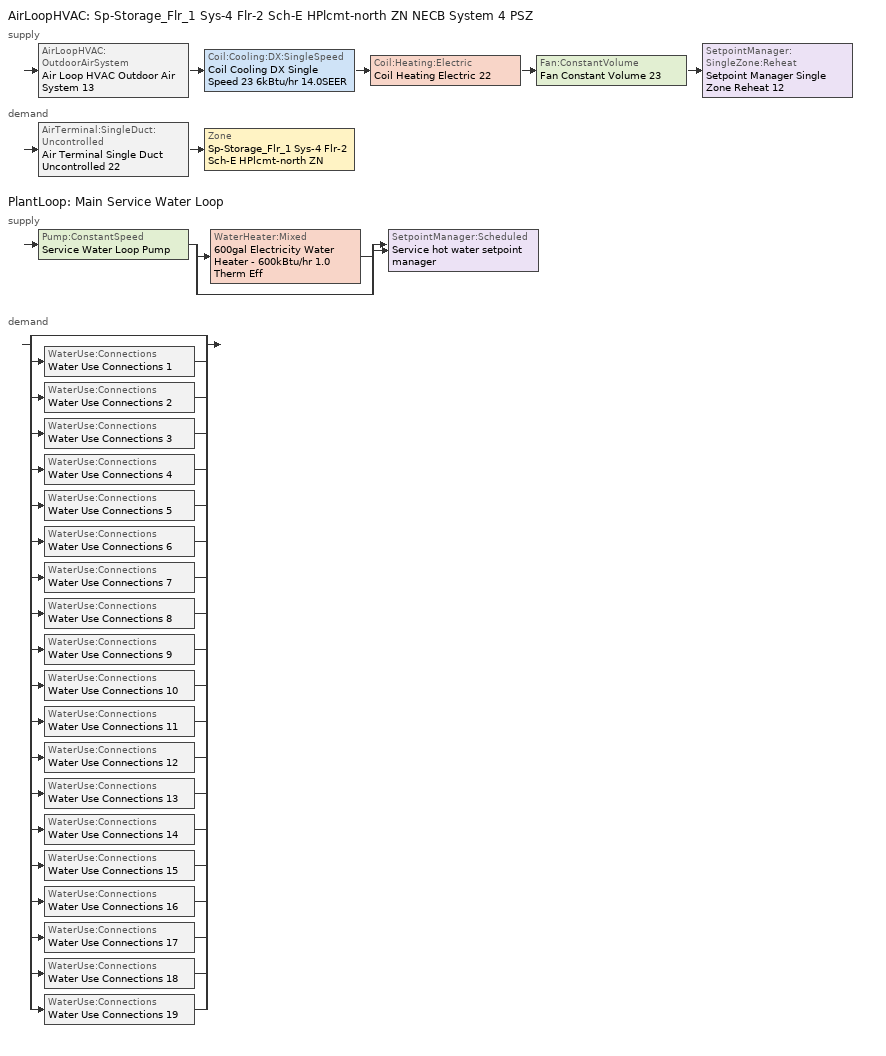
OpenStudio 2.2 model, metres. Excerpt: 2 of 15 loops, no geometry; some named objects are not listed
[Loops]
AirLoopHVAC 'Sp-Storage_Flr_1 Sys-4 Flr-2 Sch-E HPlcmt-north ZN NECB System 4 PSZ'
 supply: AirLoopHVAC:OutdoorAirSystem 'Air Loop HVAC Outdoor Air System 13' > Coil:Cooling:DX:SingleSpeed 'Coil Cooling DX Single Speed 23 6kBtu/hr 14.0SEER' > Coil:Heating:Electric 'Coil Heating Electric 22' > Fan:ConstantVolume 'Fan Constant Volume 23' > SetpointManager:SingleZone:Reheat 'Setpoint Manager Single Zone Reheat 12'
 demand: AirTerminal:SingleDuct:Uncontrolled 'Air Terminal Single Duct Uncontrolled 22' > Zone 'Sp-Storage_Flr_1 Sys-4 Flr-2 Sch-E HPlcmt-north ZN'
PlantLoop 'Main Service Water Loop'
 supply: Pump:ConstantSpeed 'Service Water Loop Pump' > split
  | WaterHeater:Mixed '600gal Electricity Water Heater - 600kBtu/hr 1.0 Therm Eff'
  | bypass
  join > SetpointManager:Scheduled 'Service hot water setpoint manager'
 demand: split
  | bypass
  | WaterUse:Connections 'Water Use Connections 1'
  | WaterUse:Connections 'Water Use Connections 2'
  | WaterUse:Connections 'Water Use Connections 3'
  | WaterUse:Connections 'Water Use Connections 4'
  | WaterUse:Connections 'Water Use Connections 5'
  | WaterUse:Connections 'Water Use Connections 6'
  | WaterUse:Connections 'Water Use Connections 7'
  | WaterUse:Connections 'Water Use Connections 8'
  | WaterUse:Connections 'Water Use Connections 9'
  | WaterUse:Connections 'Water Use Connections 10'
  | WaterUse:Connections 'Water Use Connections 11'
  | WaterUse:Connections 'Water Use Connections 12'
  | WaterUse:Connections 'Water Use Connections 13'
  | WaterUse:Connections 'Water Use Connections 14'
  | WaterUse:Connections 'Water Use Connections 15'
  | WaterUse:Connections 'Water Use Connections 16'
  | WaterUse:Connections 'Water Use Connections 17'
  | WaterUse:Connections 'Water Use Connections 18'
  | WaterUse:Connections 'Water Use Connections 19'
[Sizing:Zone]
Sp-Storage_Flr_1 Sys-4 Flr-2 Sch-E HPlcmt-north ZN: Zone Cooling Design Supply Air Temperature Input Method=SupplyAirTemperature; Zone Cooling Design Supply Air Temperature {C}=13; Zone Cooling Design Supply Air Temperature Difference {deltaC}=11.11; Zone Heating Design Supply Air Temperature Input Method=SupplyAirTemperature; Zone Heating Design Supply Air Temperature {C}=43; Zone Heating Design Supply Air Temperature Difference {deltaC}=11.11; Zone Cooling Design Supply Air Humidity Ratio {kg-H2O/kg-air}=0.0085; Zone Heating Design Supply Air Humidity Ratio {kg-H2O/kg-air}=0.008; Zone Heating Sizing Factor=1.3; Zone Cooling Sizing Factor=1.1; Cooling Design Air Flow Method=DesignDay; Heating Design Air Flow Method=DesignDay; Account for Dedicated Outdoor Air System=No; Dedicated Outdoor Air System Control Strategy=NeutralSupplyAir; Dedicated Outdoor Air Low Setpoint Temperature for Design {C}=autosize; Dedicated Outdoor Air High Setpoint Temperature for Design {C}=autosize
[Zone equipment]
Sp-Storage_Flr_1 Sys-4 Flr-2 Sch-E HPlcmt-north ZN: Air Terminal Single Duct Uncontrolled 22, Zone HVAC Baseboard Convective Water 22
[PlantLoop]
Main Service Water Loop: Glycol Concentration=0; Maximum Loop Temperature {C}=60; Minimum Loop Temperature {C}=10; Plant Loop Volume {m3}=Autocalculate; Load Distribution Scheme=Optimal
[Sizing:Plant]
Main Service Water Loop: Loop Type=Heating; Design Loop Exit Temperature {C}=60; Loop Design Temperature Difference {deltaC}=5; Sizing Option=NonCoincident; Zone Timesteps in Averaging Window=1; Coincident Sizing Factor Mode=None
[AirLoopHVAC]
Sp-Storage_Flr_1 Sys-4 Flr-2 Sch-E HPlcmt-north ZN NECB System 4 PSZ: Availability Schedule=Always On Discrete; Design Supply Air Flow Rate {m3/s}=AutoSize
[Sizing:System]
Sp-Storage_Flr_1 Sys-4 Flr-2 Sch-E HPlcmt-north ZN NECB System 4 PSZ: Type of Load to Size On=Sensible; Design Outdoor Air Flow Rate {m3/s}=Autosize; Minimum System Air Flow Ratio=1; Preheat Design Temperature {C}=7; Preheat Design Humidity Ratio {kg-H2O/kg-Air}=0.008; Precool Design Temperature {C}=13; Precool Design Humidity Ratio {kg-H2O/kg-Air}=0.008; Central Cooling Design Supply Air Temperature {C}=13; Central Heating Design Supply Air Temperature {C}=43; Sizing Option=NonCoincident; 100% Outdoor Air in Cooling=No; 100% Outdoor Air in Heating=No; Central Cooling Design Supply Air Humidity Ratio {kg-H2O/kg-Air}=0.0085; Central Heating Design Supply Air Humidity Ratio {kg-H2O/kg-Air}=0.008; Cooling Design Air Flow Method=DesignDay; Cooling Design Air Flow Rate {m3/s}=0; Heating Design Air Flow Method=DesignDay; Heating Design Air Flow Rate {m3/s}=0; System Outdoor Air Method=ZoneSum; Zone Maximum Outdoor Air Fraction=1; Cooling Supply Air Flow Rate Per Floor Area {m3/s-m2}=0.00996765; Cooling Fraction of Autosized Cooling Supply Air Flow Rate=1; Cooling Supply Air Flow Rate Per Unit Cooling Capacity {m3/s-W}=3.94755e-05; Heating Supply Air Flow Rate Per Floor Area {m3/s-m2}=0.00996765; Heating Fraction of Autosized Heating Supply Air Flow Rate=1; Heating Fraction of Autosized Cooling Supply Air Flow Rate=1; Heating Supply Air Flow Rate Per Unit Heating Capacity {m3/s-W}=3.15882e-05; Cooling Design Capacity Method=CoolingDesignCapacity; Cooling Design Capacity {W}=autosize; Cooling Design Capacity Per Floor Area {W/m2}=234.7; Fraction of Autosized Cooling Design Capacity=1; Heating Design Capacity Method=HeatingDesignCapacity; Heating Design Capacity {W}=autosize; Heating Design Capacity Per Floor Area {W/m2}=157; Fraction of Autosized Heating Design Capacity=1; Central Cooling Capacity Control Method=OnOff
[Fan:ConstantVolume]
Fan Constant Volume 23: Availability Schedule=Always On Discrete; Fan Efficiency=0.39975; Pressure Rise {Pa}=640; Maximum Flow Rate {m3/s}=AutoSize; Motor Efficiency=0.615
[Coil:Cooling:DX:SingleSpeed]
Coil Cooling DX Single Speed 23 6kBtu/hr 14.0SEER: Availability Schedule=Always On Discrete; Rated Total Cooling Capacity {W}=autosize; Rated Sensible Heat Ratio=autosize; Rated COP {W/W}=3.8248; Rated Air Flow Rate {m3/s}=autosize; Rated Evaporator Fan Power Per Volume Flow Rate {W/(m3/s)}=773.3; Total Cooling Capacity Function of Temperature Curve=DXCOOL-NECB2011-REF-CAPFT 15; Total Cooling Capacity Function of Flow Fraction Curve=DXCOOL-NECB2011-REF-CAPFFLOW 15; Energy Input Ratio Function of Temperature Curve=DXCOOL-NECB2011-REF-COOLEIRFT 15; Energy Input Ratio Function of Flow Fraction Curve=DXCOOL-NECB2011-REF-COOLEIRFFLOW 15; Part Load Fraction Correlation Curve=DXCOOL-NECB2011-REF-COOLPLFFPLR 15; Condenser Type=AirCooled; Evaporative Condenser Effectiveness=0; Evaporative Condenser Air Flow Rate {m3/s}=Autosize; Evaporative Condenser Pump Rated Power Consumption {W}=Autosize; Crankcase Heater Capacity {W}=0; Maximum Outdoor Dry-Bulb Temperature for Crankcase Heater Operation {C}=0; Basin Heater Capacity {W/K}=0; Basin Heater Setpoint Temperature {C}=10
[Controller:OutdoorAir]
Controller Outdoor Air 13: Minimum Outdoor Air Flow Rate {m3/s}=0; Maximum Outdoor Air Flow Rate {m3/s}=Autosize; Economizer Control Type=NoEconomizer; Economizer Control Action Type=ModulateFlow; Economizer Maximum Limit Dry-Bulb Temperature {C}=28; Economizer Maximum Limit Enthalpy {J/kg}=64000; Economizer Minimum Limit Dry-Bulb Temperature {C}=-100; Lockout Type=NoLockout; Minimum Limit Type=FixedMinimum; Minimum Outdoor Air Schedule=Always On Discrete; Controller Mechanical Ventilation=Controller Mechanical Ventilation 13; High Humidity Control=No; Heat Recovery Bypass Control Type=BypassWhenWithinEconomizerLimits
[Controller:MechanicalVentilation]
Controller Mechanical Ventilation 13: Availability Schedule=Always On Discrete; System Outdoor Air Method=ZoneSum
[AirLoopHVAC:OutdoorAirSystem]
Air Loop HVAC Outdoor Air System 13: Controller=Controller Outdoor Air 13
[SetpointManager:Scheduled]
Service hot water setpoint manager: Control Variable=Temperature; Schedule=Service Water Loop Temp - 140F
[Coil:Heating:Electric]
Coil Heating Electric 22: Availability Schedule=Always On Discrete
[AirTerminal:SingleDuct:Uncontrolled]
Air Terminal Single Duct Uncontrolled 22: Availability Schedule=Always On Discrete; Maximum Air Flow Rate {m3/s}=AutoSize
[SetpointManager:SingleZone:Reheat]
Setpoint Manager Single Zone Reheat 12: Minimum Supply Air Temperature {C}=13; Maximum Supply Air Temperature {C}=43; Control Zone=Sp-Storage_Flr_1 Sys-4 Flr-2 Sch-E HPlcmt-north ZN
[Pump:ConstantSpeed]
Service Water Loop Pump: Rated Flow Rate {m3/s}=autosize; Rated Pump Head {Pa}=29891; Rated Power Consumption {W}=autosize; Motor Efficiency=0.7; Fraction of Motor Inefficiencies to Fluid Stream=0; Pump Control Type=Intermittent
[WaterHeater:Mixed]
600gal Electricity Water Heater - 600kBtu/hr 1.0 Therm Eff: Tank Volume {m3}=2.27125; Setpoint Temperature Schedule=Service Water Loop Temp - 140F; Deadband Temperature Difference {deltaC}=2; Maximum Temperature Limit {C}=82.2222; Heater Control Type=Cycle; Heater Maximum Capacity {W}=175843; Heater Fuel Type=Electricity; Heater Thermal Efficiency=1; Off Cycle Parasitic Fuel Consumption Rate {W}=2301; Off Cycle Parasitic Fuel Type=Electricity; Off Cycle Parasitic Heat Fraction to Tank=0.8; On Cycle Parasitic Fuel Consumption Rate {W}=2301; On Cycle Parasitic Fuel Type=Electricity; On Cycle Parasitic Heat Fraction to Tank=0; Ambient Temperature Indicator=Schedule; Ambient Temperature Schedule=Water Heater Ambient Temp Schedule - 70F; Off Cycle Loss Coefficient to Ambient Temperature {W/K}=6.61159; On Cycle Loss Coefficient to Ambient Temperature {W/K}=6.61159; Use Side Effectiveness=1; Source Side Effectiveness=1; Use Side Design Flow Rate {m3/s}=autosize; Source Side Design Flow Rate {m3/s}=autosize; Indirect Water Heating Recovery Time {hr}=1.5
[WaterUse:Connections]
Name | Water Use Equipment Name 1
Water Use Connections 1 | Kitchen_flr_6 Service Water Use 0.05gal/min
Water Use Connections 2 | Laundry_flr_1 Service Water Use 0.02gal/min
Water Use Connections 3 | Banquet_flr_6 Service Water Use 0.32gal/min
Water Use Connections 4 | Dining_flr_6 Service Water Use 0.32gal/min
Water Use Connections 5 | Lobby_flr_1 Service Water Use 0.33gal/min
Water Use Connections 6 | Room_1_flr_3 Service Water Use 0.08gal/min
Water Use Connections 7 | Room_1_flr_6 Service Water Use 0.08gal/min
Water Use Connections 8 | Room_2_flr_3 Service Water Use 0.08gal/min
Water Use Connections 9 | Room_2_flr_6 Service Water Use 0.08gal/min
Water Use Connections 10 | Room_3_mult19_flr_3 Service Water Use 0.05gal/min
Water Use Connections 11 | Room_3_mult9_flr_6 Service Water Use 0.05gal/min
Water Use Connections 12 | Room_4_mult19_flr_3 Service Water Use 0.05gal/min
Water Use Connections 13 | Room_5_flr_3 Service Water Use 0.08gal/min
Water Use Connections 14 | Room_6_flr_3 Service Water Use 0.08gal/min
Water Use Connections 15 | Cafe_flr_1 Service Water Use 0.02gal/min
Water Use Connections 16 | Retail_1_flr_1 Service Water Use 0.01gal/min
Water Use Connections 17 | Retail_2_flr_1 Service Water Use 0.01gal/min
Water Use Connections 18 | Basement Service Water Use 0.51gal/min
Water Use Connections 19 | Storage_flr_1 Service Water Use 0.02gal/min
[WaterUse:Equipment:Definition]
Name | Peak Flow Rate {m3/s} | Target Temperature Schedule | Sensible Fraction Schedule | Latent Fraction Schedule
Kitchen_flr_6 Service Water Use Def 0.05gal/min | 3.33151e-06 | Schedule Ruleset 5 | Schedule Ruleset 3 | Schedule Ruleset 4
Laundry_flr_1 Service Water Use Def 0.02gal/min | 1.26144e-06 | Schedule Ruleset 8 | Schedule Ruleset 6 | Schedule Ruleset 7
Banquet_flr_6 Service Water Use Def 0.32gal/min | 2.04803e-05 | Schedule Ruleset 11 | Schedule Ruleset 9 | Schedule Ruleset 10
Dining_flr_6 Service Water Use Def 0.32gal/min | 2.04803e-05 | Schedule Ruleset 14 | Schedule Ruleset 12 | Schedule Ruleset 13
Lobby_flr_1 Service Water Use Def 0.33gal/min | 2.10199e-05 | Schedule Ruleset 17 | Schedule Ruleset 15 | Schedule Ruleset 16
Room_1_flr_3 Service Water Use Def 0.08gal/min | 5.03867e-06 | Schedule Ruleset 20 | Schedule Ruleset 18 | Schedule Ruleset 19
Room_1_flr_6 Service Water Use Def 0.08gal/min | 5.03867e-06 | Schedule Ruleset 23 | Schedule Ruleset 21 | Schedule Ruleset 22
Room_2_flr_3 Service Water Use Def 0.08gal/min | 5.03808e-06 | Schedule Ruleset 26 | Schedule Ruleset 24 | Schedule Ruleset 25
Room_2_flr_6 Service Water Use Def 0.08gal/min | 5.03808e-06 | Schedule Ruleset 29 | Schedule Ruleset 27 | Schedule Ruleset 28
Room_3_mult19_flr_3 Service Water Use Def 0.05gal/min | 3.16661e-06 | Schedule Ruleset 32 | Schedule Ruleset 30 | Schedule Ruleset 31
Room_3_mult9_flr_6 Service Water Use Def 0.05gal/min | 3.16748e-06 | Schedule Ruleset 35 | Schedule Ruleset 33 | Schedule Ruleset 34
Room_4_mult19_flr_3 Service Water Use Def 0.05gal/min | 3.16748e-06 | Schedule Ruleset 38 | Schedule Ruleset 36 | Schedule Ruleset 37
Room_5_flr_3 Service Water Use Def 0.08gal/min | 5.03867e-06 | Schedule Ruleset 41 | Schedule Ruleset 39 | Schedule Ruleset 40
Room_6_flr_3 Service Water Use Def 0.08gal/min | 5.03808e-06 | Schedule Ruleset 44 | Schedule Ruleset 42 | Schedule Ruleset 43
Cafe_flr_1 Service Water Use Def 0.02gal/min | 1.51895e-06 | Schedule Ruleset 47 | Schedule Ruleset 45 | Schedule Ruleset 46
Retail_1_flr_1 Service Water Use Def 0.01gal/min | 4.79494e-07 | Schedule Ruleset 50 | Schedule Ruleset 48 | Schedule Ruleset 49
Retail_2_flr_1 Service Water Use Def 0.01gal/min | 5.55256e-07 | Schedule Ruleset 53 | Schedule Ruleset 51 | Schedule Ruleset 52
Basement Service Water Use Def 0.51gal/min | 3.19549e-05 | Schedule Ruleset 56 | Schedule Ruleset 54 | Schedule Ruleset 55
Storage_flr_1 Service Water Use Def 0.02gal/min | 1.53021e-06 | Schedule Ruleset 59 | Schedule Ruleset 57 | Schedule Ruleset 58
[WaterUse:Equipment]
Name | Water Use Equipment Definition | Space | Flow Rate Fraction Schedule
Kitchen_flr_6 Service Water Use 0.05gal/min | Kitchen_flr_6 Service Water Use Def 0.05gal/min | Kitchen_Flr_6 | NECB-B-Service Water Heating
Laundry_flr_1 Service Water Use 0.02gal/min | Laundry_flr_1 Service Water Use Def 0.02gal/min | Laundry_Flr_1 | NECB-C-Service Water Heating
Banquet_flr_6 Service Water Use 0.32gal/min | Banquet_flr_6 Service Water Use Def 0.32gal/min | Banquet_Flr_6 | NECB-B-Service Water Heating
Dining_flr_6 Service Water Use 0.32gal/min | Dining_flr_6 Service Water Use Def 0.32gal/min | Dining_Flr_6 | NECB-B-Service Water Heating
Lobby_flr_1 Service Water Use 0.33gal/min | Lobby_flr_1 Service Water Use Def 0.33gal/min | Lobby_Flr_1 | NECB-H-Service Water Heating
Room_1_flr_3 Service Water Use 0.08gal/min | Room_1_flr_3 Service Water Use Def 0.08gal/min | Room_1_Flr_3 | NECB-F-Service Water Heating
Room_1_flr_6 Service Water Use 0.08gal/min | Room_1_flr_6 Service Water Use Def 0.08gal/min | Room_1_Flr_6 | NECB-F-Service Water Heating
Room_2_flr_3 Service Water Use 0.08gal/min | Room_2_flr_3 Service Water Use Def 0.08gal/min | Room_2_Flr_3 | NECB-F-Service Water Heating
Room_2_flr_6 Service Water Use 0.08gal/min | Room_2_flr_6 Service Water Use Def 0.08gal/min | Room_2_Flr_6 | NECB-F-Service Water Heating
Room_3_mult19_flr_3 Service Water Use 0.05gal/min | Room_3_mult19_flr_3 Service Water Use Def 0.05gal/min | Room_3_Mult19_Flr_3 | NECB-F-Service Water Heating
Room_3_mult9_flr_6 Service Water Use 0.05gal/min | Room_3_mult9_flr_6 Service Water Use Def 0.05gal/min | Room_3_Mult9_Flr_6 | NECB-F-Service Water Heating
Room_4_mult19_flr_3 Service Water Use 0.05gal/min | Room_4_mult19_flr_3 Service Water Use Def 0.05gal/min | Room_4_Mult19_Flr_3 | NECB-F-Service Water Heating
Room_5_flr_3 Service Water Use 0.08gal/min | Room_5_flr_3 Service Water Use Def 0.08gal/min | Room_5_Flr_3 | NECB-F-Service Water Heating
Room_6_flr_3 Service Water Use 0.08gal/min | Room_6_flr_3 Service Water Use Def 0.08gal/min | Room_6_Flr_3 | NECB-F-Service Water Heating
Cafe_flr_1 Service Water Use 0.02gal/min | Cafe_flr_1 Service Water Use Def 0.02gal/min | Cafe_Flr_1 | NECB-C-Service Water Heating
Retail_1_flr_1 Service Water Use 0.01gal/min | Retail_1_flr_1 Service Water Use Def 0.01gal/min | Retail_1_Flr_1 | NECB-C-Service Water Heating
Retail_2_flr_1 Service Water Use 0.01gal/min | Retail_2_flr_1 Service Water Use Def 0.01gal/min | Retail_2_Flr_1 | NECB-C-Service Water Heating
Basement Service Water Use 0.51gal/min | Basement Service Water Use Def 0.51gal/min | Basement | NECB-E-Service Water Heating
Storage_flr_1 Service Water Use 0.02gal/min | Storage_flr_1 Service Water Use Def 0.02gal/min | Storage_Flr_1 | NECB-E-Service Water Heating
[Schedule:Ruleset]
Name | Default Day Schedule
Service Water Loop Temp - 140F | Service Water Loop Temp - 140F Default
Water Heater Ambient Temp Schedule - 70F | Water Heater Ambient Temp Schedule - 70F Default
Schedule Ruleset 3 | Schedule Day 6
Schedule Ruleset 4 | Schedule Day 7
Schedule Ruleset 5 | Schedule Day 8
NECB-B-Service Water Heating | NECB-B-Service Water Heating Default
Schedule Ruleset 6 | Schedule Day 9
Schedule Ruleset 7 | Schedule Day 10
Schedule Ruleset 8 | Schedule Day 11
NECB-C-Service Water Heating | NECB-C-Service Water Heating Default
Schedule Ruleset 9 | Schedule Day 12
Schedule Ruleset 10 | Schedule Day 13
Schedule Ruleset 11 | Schedule Day 14
Schedule Ruleset 12 | Schedule Day 15
Schedule Ruleset 13 | Schedule Day 16
Schedule Ruleset 14 | Schedule Day 17
Schedule Ruleset 15 | Schedule Day 18
Schedule Ruleset 16 | Schedule Day 19
Schedule Ruleset 17 | Schedule Day 20
NECB-H-Service Water Heating | NECB-H-Service Water Heating Default
Schedule Ruleset 18 | Schedule Day 21
Schedule Ruleset 19 | Schedule Day 22
Schedule Ruleset 20 | Schedule Day 23
NECB-F-Service Water Heating | NECB-F-Service Water Heating Default
Schedule Ruleset 21 | Schedule Day 24
Schedule Ruleset 22 | Schedule Day 25
Schedule Ruleset 23 | Schedule Day 26
Schedule Ruleset 24 | Schedule Day 27
Schedule Ruleset 25 | Schedule Day 28
Schedule Ruleset 26 | Schedule Day 29
Schedule Ruleset 27 | Schedule Day 30
Schedule Ruleset 28 | Schedule Day 31
Schedule Ruleset 29 | Schedule Day 32
Schedule Ruleset 30 | Schedule Day 33
Schedule Ruleset 31 | Schedule Day 34
Schedule Ruleset 32 | Schedule Day 35
Schedule Ruleset 33 | Schedule Day 36
Schedule Ruleset 34 | Schedule Day 37
Schedule Ruleset 35 | Schedule Day 38
Schedule Ruleset 36 | Schedule Day 39
Schedule Ruleset 37 | Schedule Day 40
Schedule Ruleset 38 | Schedule Day 41
Schedule Ruleset 39 | Schedule Day 42
Schedule Ruleset 40 | Schedule Day 43
Schedule Ruleset 41 | Schedule Day 44
Schedule Ruleset 42 | Schedule Day 45
Schedule Ruleset 43 | Schedule Day 46
Schedule Ruleset 44 | Schedule Day 47
Schedule Ruleset 45 | Schedule Day 48
Schedule Ruleset 46 | Schedule Day 49
Schedule Ruleset 47 | Schedule Day 50
Schedule Ruleset 48 | Schedule Day 51
Schedule Ruleset 49 | Schedule Day 52
Schedule Ruleset 50 | Schedule Day 53
Schedule Ruleset 51 | Schedule Day 54
Schedule Ruleset 52 | Schedule Day 55
Schedule Ruleset 53 | Schedule Day 56
Schedule Ruleset 54 | Schedule Day 57
Schedule Ruleset 55 | Schedule Day 58
Schedule Ruleset 56 | Schedule Day 59
NECB-E-Service Water Heating | NECB-E-Service Water Heating Default
Schedule Ruleset 57 | Schedule Day 60
Schedule Ruleset 58 | Schedule Day 61
Schedule Ruleset 59 | Schedule Day 62
[Schedule:Day]
Service Water Loop Temp - 140F Default; Schedule Day 8; Schedule Day 11; Schedule Day 14; Schedule Day 17; Schedule Day 20; Schedule Day 23; Schedule Day 26; Schedule Day 29; Schedule Day 32; Schedule Day 35; Schedule Day 38; Schedule Day 41; Schedule Day 44; Schedule Day 47; Schedule Day 50; Schedule Day 53; Schedule Day 56; Schedule Day 59; Schedule Day 62: 24, 0, 60
Water Heater Ambient Temp Schedule - 70F Default: 24, 0, 21.1111
Schedule Day 6; Schedule Day 9; Schedule Day 12; Schedule Day 15; Schedule Day 18; Schedule Day 21; Schedule Day 24; Schedule Day 27; Schedule Day 30; Schedule Day 33; Schedule Day 36; Schedule Day 39; Schedule Day 42; Schedule Day 45; Schedule Day 48; Schedule Day 51; Schedule Day 54; Schedule Day 57; Schedule Day 60: 24, 0, 0.2
Schedule Day 7; Schedule Day 10; Schedule Day 13; Schedule Day 16; Schedule Day 19; Schedule Day 22; Schedule Day 25; Schedule Day 28; Schedule Day 31; Schedule Day 34; Schedule Day 37; Schedule Day 40; Schedule Day 43; Schedule Day 46; Schedule Day 49; Schedule Day 52; Schedule Day 55; Schedule Day 58; NECB-E-Service Water Heating Sun|Hol Day; Schedule Day 61: 24, 0, 0.05
NECB-B-Service Water Heating Default; NECB-B-Service Water Heating Default|Wkdy Day: 1, 0, 0.6, 2, 0, 0.5, 9, 0, 0.05, 11, 0, 0.7, 12, 0, 0.4, 13, 0, 0.5, 15, 0, 0.6, 16, 0, 0.4, 18, 0, 0.3, 19, 0, 0.4, 20, 0, 0.5, 22, 0, 0.8, 24, 0, 0.9
NECB-B-Service Water Heating Sat Day: 1, 0, 0.7, 2, 0, 0.6, 9, 0, 0.05, 11, 0, 0.7, 12, 0, 0.4, 13, 0, 0.5, 15, 0, 0.6, 16, 0, 0.4, 18, 0, 0.3, 19, 0, 0.4, 20, 0, 0.5, 22, 0, 0.8, 24, 0, 0.9
NECB-B-Service Water Heating Sun|Hol Day: 1, 0, 0.5, 2, 0, 0.6, 9, 0, 0.05, 11, 0, 0.7, 12, 0, 0.4, 13, 0, 0.5, 15, 0, 0.6, 16, 0, 0.4, 18, 0, 0.3, 19, 0, 0.4, 20, 0, 0.5, 22, 0, 0.8, 24, 0, 0.5
NECB-C-Service Water Heating Default; NECB-C-Service Water Heating Default|Wkdy Day: 8, 0, 0.05, 9, 0, 0.1, 10, 0, 0.2, 11, 0, 0.3, 12, 0, 0.4, 16, 0, 0.8, 17, 0, 0.6, 18, 0, 0.4, 19, 0, 0.3, 21, 0, 0.2, 24, 0, 0.05
NECB-C-Service Water Heating Sat Day: 8, 0, 0.05, 9, 0, 0.1, 10, 0, 0.2, 11, 0, 0.3, 12, 0, 0.5, 16, 0, 0.9, 17, 0, 0.7, 18, 0, 0.5, 19, 0, 0.3, 21, 0, 0.2, 24, 0, 0.05
NECB-C-Service Water Heating Sun|Hol Day: 10, 0, 0.05, 11, 0, 0.1, 12, 0, 0.2, 13, 0, 0.4, 15, 0, 0.8, 16, 0, 0.6, 17, 0, 0.4, 18, 0, 0.3, 19, 0, 0.2, 24, 0, 0.05
NECB-H-Service Water Heating Default; NECB-H-Service Water Heating Default|Wkdy Day; NECB-H-Service Water Heating Sat Day; NECB-H-Service Water Heating Sun|Hol Day: 24, 0, 0.9
NECB-F-Service Water Heating Default; NECB-F-Service Water Heating Default|Wkdy Day: 1, 0, 0.5, 2, 0, 0.3, 3, 0, 0.2, 5, 0, 0.1, 6, 0, 0.2, 7, 0, 0.4, 8, 0, 0.6, 9, 0, 0.9, 10, 0, 0.7, 12, 0, 0.5, 13, 0, 0.4, 14, 0, 0.5, 15, 0, 0.4, 19, 0, 0.3, 20, 0, 0.5, 24, 0, 0.7
NECB-F-Service Water Heating Sat Day: 1, 0, 0.5, 2, 0, 0.3, 3, 0, 0.2, 5, 0, 0.1, 6, 0, 0.2, 7, 0, 0.4, 8, 0, 0.5, 9, 0, 0.8, 10, 0, 0.6, 15, 0, 0.5, 16, 0, 0.4, 19, 0, 0.3, 20, 0, 0.5, 24, 0, 0.7
NECB-F-Service Water Heating Sun|Hol Day: 1, 0, 0.5, 2, 0, 0.3, 3, 0, 0.2, 5, 0, 0.1, 6, 0, 0.2, 8, 0, 0.4, 9, 0, 0.6, 10, 0, 0.9, 11, 0, 0.7, 14, 0, 0.5, 15, 0, 0.4, 19, 0, 0.3, 20, 0, 0.4, 24, 0, 0.6
NECB-E-Service Water Heating Default; NECB-E-Service Water Heating Default|Wkdy Day: 8, 0, 0.05, 9, 0, 0.1, 10, 0, 0.4, 12, 0, 0.5, 13, 0, 0.7, 14, 0, 0.9, 15, 0, 0.8, 16, 0, 0.7, 17, 0, 0.8, 18, 0, 0.3, 24, 0, 0.05
NECB-E-Service Water Heating Sat Day: 10, 0, 0.05, 12, 0, 0.2, 13, 0, 0.4, 16, 0, 0.2, 24, 0, 0.05
[Schedule:Rule] Date Specification Type=DateRange; Start Month=1; Start Day=1; End Month=12; End Day=31
Name | Schedule Ruleset | Rule Order | Day Schedule | Apply Monday | Apply Tuesday | Apply Wednesday | Apply Thursday | Apply Friday | Apply Saturday | Apply Sunday
Schedule Rule 77 | NECB-B-Service Water Heating | 2 | NECB-B-Service Water Heating Default|Wkdy Day | Yes | Yes | Yes | Yes | Yes
Schedule Rule 78 | NECB-B-Service Water Heating | 1 | NECB-B-Service Water Heating Sat Day |  |  |  |  |  | Yes
Schedule Rule 79 | NECB-B-Service Water Heating | 0 | NECB-B-Service Water Heating Sun|Hol Day |  |  |  |  |  |  | Yes
Schedule Rule 80 | NECB-C-Service Water Heating | 2 | NECB-C-Service Water Heating Default|Wkdy Day | Yes | Yes | Yes | Yes | Yes
Schedule Rule 81 | NECB-C-Service Water Heating | 1 | NECB-C-Service Water Heating Sat Day |  |  |  |  |  | Yes
Schedule Rule 82 | NECB-C-Service Water Heating | 0 | NECB-C-Service Water Heating Sun|Hol Day |  |  |  |  |  |  | Yes
Schedule Rule 83 | NECB-H-Service Water Heating | 2 | NECB-H-Service Water Heating Default|Wkdy Day | Yes | Yes | Yes | Yes | Yes
Schedule Rule 84 | NECB-H-Service Water Heating | 1 | NECB-H-Service Water Heating Sat Day |  |  |  |  |  | Yes
Schedule Rule 85 | NECB-H-Service Water Heating | 0 | NECB-H-Service Water Heating Sun|Hol Day |  |  |  |  |  |  | Yes
Schedule Rule 86 | NECB-F-Service Water Heating | 2 | NECB-F-Service Water Heating Default|Wkdy Day | Yes | Yes | Yes | Yes | Yes
Schedule Rule 87 | NECB-F-Service Water Heating | 1 | NECB-F-Service Water Heating Sat Day |  |  |  |  |  | Yes
Schedule Rule 88 | NECB-F-Service Water Heating | 0 | NECB-F-Service Water Heating Sun|Hol Day |  |  |  |  |  |  | Yes
Schedule Rule 89 | NECB-E-Service Water Heating | 2 | NECB-E-Service Water Heating Default|Wkdy Day | Yes | Yes | Yes | Yes | Yes
Schedule Rule 90 | NECB-E-Service Water Heating | 1 | NECB-E-Service Water Heating Sat Day |  |  |  |  |  | Yes
Schedule Rule 91 | NECB-E-Service Water Heating | 0 | NECB-E-Service Water Heating Sun|Hol Day |  |  |  |  |  |  | Yes
[Schedule:Constant]
Always On Discrete: Value=1
[Curve:Biquadratic] Minimum Value of x=13; Maximum Value of x=24; Minimum Value of y=24; Maximum Value of y=46
Name | Coefficient1 Constant | Coefficient2 x | Coefficient3 x**2 | Coefficient4 y | Coefficient5 y**2 | Coefficient6 x*y
DXCOOL-NECB2011-REF-CAPFT 15 | 0.867905 | 0.0142459 | 0.00055436 | -0.0075575 | 3.3e-05 | -0.0001918
DXCOOL-NECB2011-REF-COOLEIRFT 15 | 0.116936 | 0.0284933 | -0.0004112 | 0.0214108 | 0.00016103 | -0.0006791
[Curve:Quadratic] Coefficient1 Constant=1; Coefficient2 x=0; Coefficient3 x**2=0; Minimum Value of x=0; Maximum Value of x=1
DXCOOL-NECB2011-REF-CAPFFLOW 15; DXCOOL-NECB2011-REF-COOLEIRFFLOW 15
[Curve:Cubic]
DXCOOL-NECB2011-REF-COOLPLFFPLR 15: Coefficient1 Constant=0.0277; Coefficient2 x=4.9151; Coefficient3 x**2=-8.184; Coefficient4 x**3=4.2702; Minimum Value of x=0.7; Maximum Value of x=1
